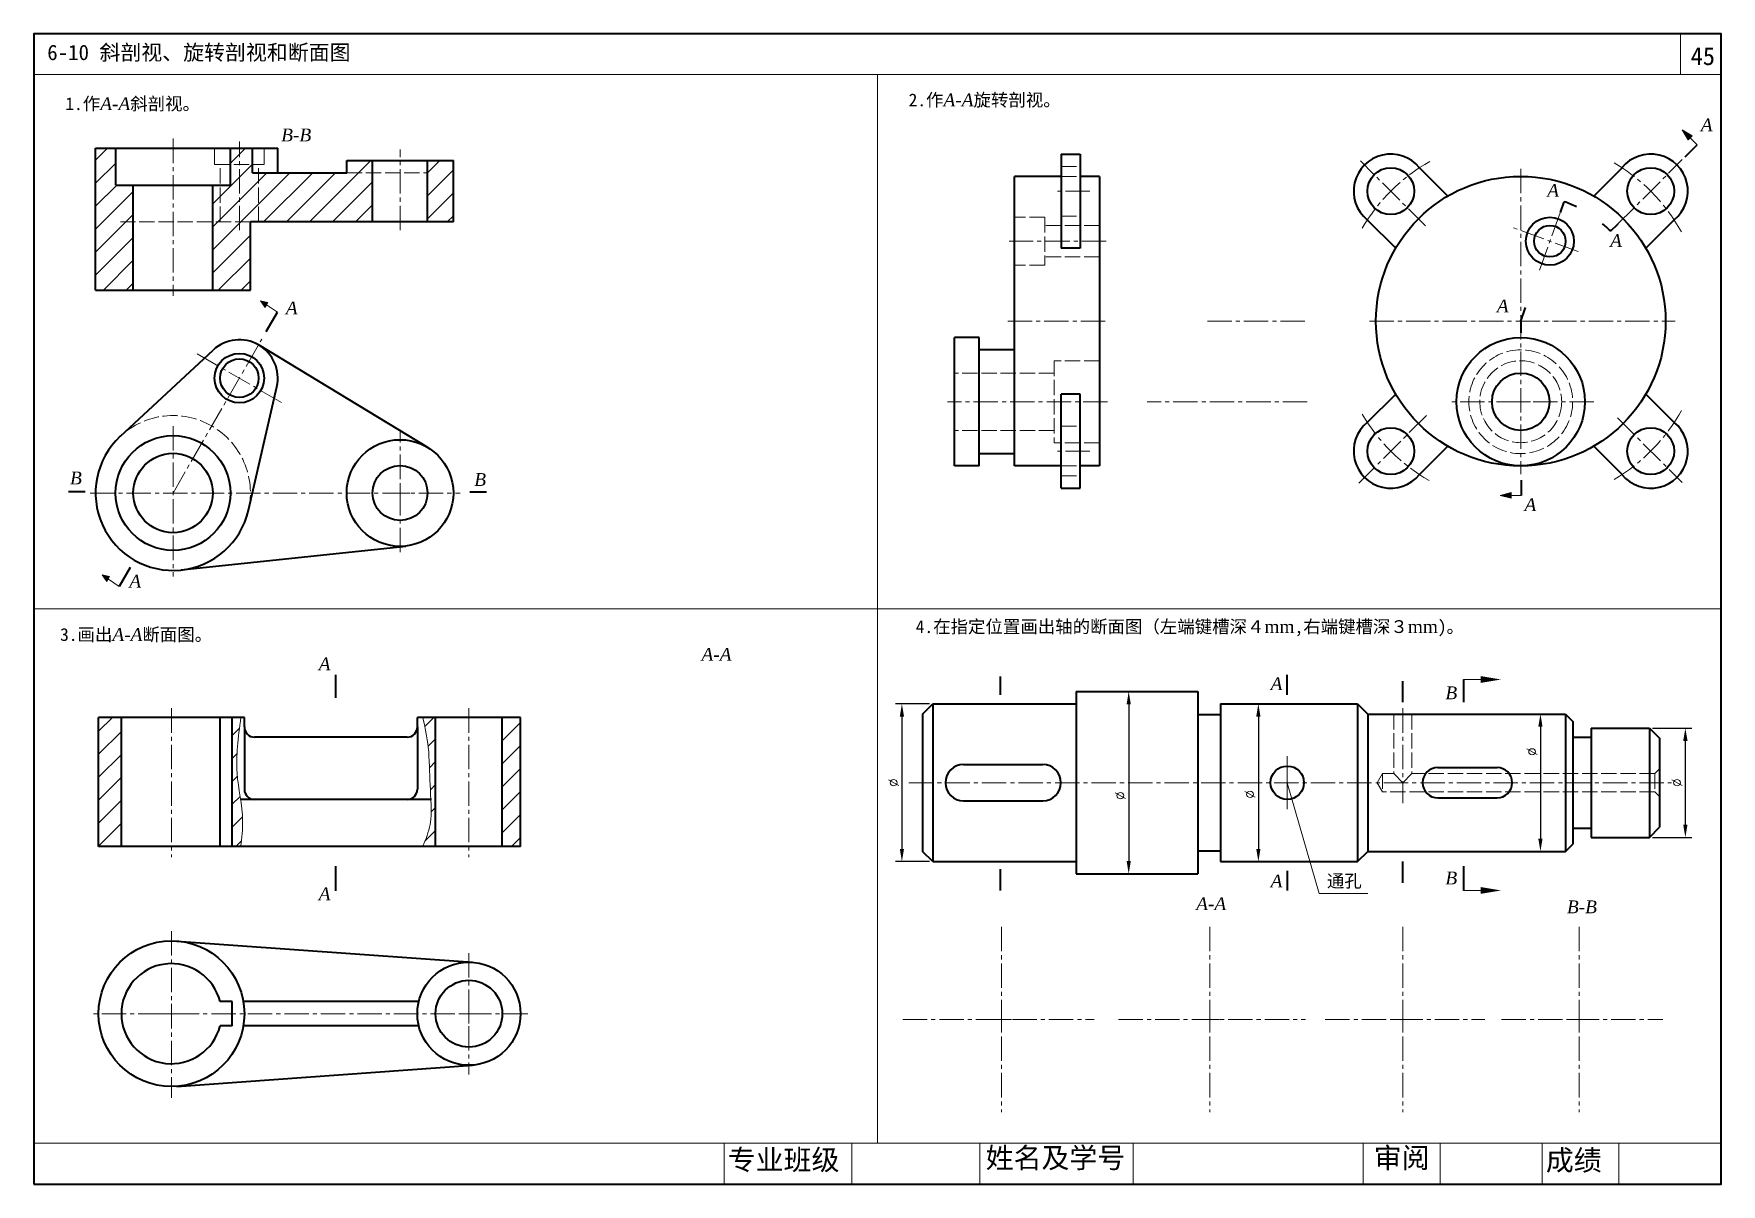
# Model space of a CAD drawing. Header units: millimetres. Extents: x 20 to 350, y 18 to 243.
import ezdxf

# ---------------------------------------------------------------- set-up
doc = ezdxf.new("R2010")
doc.units = ezdxf.units.MM
doc.header["$LTSCALE"] = 0.5
doc.linetypes.add('ACAD_ISO02W100', pattern=[15, 12, -3])
doc.linetypes.add('CENTER2', pattern=[28.575, 19.05, -3.175, 3.175, -3.175])
doc.layers.get('0').update_dxf_attribs({"lineweight": 40})
doc.layers.get('Defpoints').update_dxf_attribs({"lineweight": 15})
for name, color, linetype, lineweight in [('Layer3', 7, 'ACAD_ISO02W100', 15), ('点画线', 7, 'CENTER2', 15), ('粗线', 7, 'Continuous', 40), ('细线', 7, 'Continuous', 13)]:
    doc.layers.add(name, color=color, linetype=linetype, lineweight=lineweight)
doc.styles.get("Standard").update_dxf_attribs({"font": 'SimSun.ttf', "height": 2.5})
doc.styles.add('style1', font='SIMFANG.TTF', dxfattribs={"height": 4})
doc.styles.add('style2', font='TIMESI.TTF', dxfattribs={"height": 2.5})
doc.styles.add('style3', font='txt.shx', dxfattribs={"height": 2})
doc.dimstyles.new('ISO-25', dxfattribs={"dimtxt": 2.5, "dimasz": 2.5, "dimexe": 1.25, "dimexo": 0.625, "dimtad": 1, "dimdec": 0, "dimtxsty": 'style3', "dimcen": 2.5, "dimadec": 0, "dimazin": 0, "dimtfac": 1, "dimtdec": 0, "dimtmove": 0, "dimatfit": 3, "dimfxl": 0, "dimarcsym": 0})
pattern_1 = [(45, (-66.8122, -95.5887), (-2.245064, 2.245064), [])]

# ---------------------------------------------------------------- blocks, each defined once
blk = doc.blocks.new('*D1')
at = {"layer": 'Defpoints', "color": 0}
for p in [(195.71, 112.44), (189.66, 81.57), (195.71, 81.57)]:
    blk.add_point(p, dxfattribs=at)
at = {"layer": '细线', "color": 0, "lineweight": -2}
for p, q in [((195.08, 112.44), (188.41, 112.44)), ((189.66, 109.94), (189.66, 84.07)), ((195.08, 81.57), (188.41, 81.57))]:
    blk.add_line(p, q, dxfattribs=at)
at = {"layer": '细线', "color": 0}
for points in [[(189.25, 109.94), (190.08, 109.94), (189.66, 112.44)], [(189.25, 84.07), (190.08, 84.07), (189.66, 81.57)]]:
    blk.add_solid(points, dxfattribs=at)
at = {"layer": '细线', "color": 0, "insert": (188.04, 97.01), "char_height": 2, "attachment_point": 5, "rotation": 90, "style": 'style3'}
blk.add_mtext('%%C', dxfattribs=at)
blk = doc.blocks.new('*D2')
at = {"layer": 'Defpoints', "color": 0}
for p in [(235.61, 114.82), (234.01, 79.2), (235.61, 79.2)]:
    blk.add_point(p, dxfattribs=at)
at = {"layer": '细线', "color": 0, "lineweight": -2}
for p, q in [((234.99, 114.82), (232.76, 114.82)), ((234.01, 112.32), (234.01, 81.7)), ((234.99, 79.2), (232.76, 79.2))]:
    blk.add_line(p, q, dxfattribs=at)
at = {"layer": '细线', "color": 0}
for points in [[(233.6, 112.32), (234.43, 112.32), (234.01, 114.82)], [(233.6, 81.7), (234.43, 81.7), (234.01, 79.2)]]:
    blk.add_solid(points, dxfattribs=at)
at = {"layer": '细线', "color": 0, "insert": (232.39, 94.47), "char_height": 2, "attachment_point": 5, "rotation": 90, "style": 'style3'}
blk.add_mtext('%%c', dxfattribs=at)
blk = doc.blocks.new('*D3')
at = {"layer": 'Defpoints', "color": 0}
for p in [(257.17, 112.44), (257.17, 81.57), (259.37, 81.57)]:
    blk.add_point(p, dxfattribs=at)
at = {"layer": '细线', "color": 0, "lineweight": -2}
for p, q in [((257.8, 112.44), (260.62, 112.44)), ((259.37, 109.94), (259.37, 84.07)), ((257.8, 81.57), (260.62, 81.57))]:
    blk.add_line(p, q, dxfattribs=at)
at = {"layer": '细线', "color": 0}
for points in [[(258.95, 109.94), (259.78, 109.94), (259.37, 112.44)], [(258.95, 84.07), (259.78, 84.07), (259.37, 81.57)]]:
    blk.add_solid(points, dxfattribs=at)
at = {"layer": '细线', "color": 0, "insert": (257.74, 94.72), "char_height": 2, "attachment_point": 5, "rotation": 90, "style": 'style3'}
blk.add_mtext('%%c', dxfattribs=at)
blk = doc.blocks.new('*D4')
at = {"layer": 'Defpoints', "color": 0}
for p in [(314.53, 110.44), (314.53, 83.57), (314.53, 83.57)]:
    blk.add_point(p, dxfattribs=at)
at = {"layer": '细线', "color": 0, "lineweight": -2}
for p, q in [((313.9, 110.44), (313.28, 110.44)), ((314.53, 107.94), (314.53, 86.07)), ((313.9, 83.57), (313.28, 83.57))]:
    blk.add_line(p, q, dxfattribs=at)
at = {"layer": '细线', "color": 0}
for points in [[(314.11, 107.94), (314.94, 107.94), (314.53, 110.44)], [(314.11, 86.07), (314.94, 86.07), (314.53, 83.57)]]:
    blk.add_solid(points, dxfattribs=at)
at = {"layer": '细线', "color": 0, "insert": (312.9, 103.05), "char_height": 2, "attachment_point": 5, "rotation": 90, "style": 'style3'}
blk.add_mtext('%%C', dxfattribs=at)
blk = doc.blocks.new('*D5')
at = {"layer": 'Defpoints', "color": 0}
for p in [(335.84, 107.69), (342.87, 107.69), (335.84, 86.32)]:
    blk.add_point(p, dxfattribs=at)
at = {"layer": '细线', "color": 0, "lineweight": -2}
for p, q in [((336.47, 107.69), (344.12, 107.69)), ((342.87, 88.82), (342.87, 105.19)), ((336.47, 86.32), (344.12, 86.32))]:
    blk.add_line(p, q, dxfattribs=at)
at = {"layer": '细线', "color": 0}
for points in [[(342.45, 105.19), (343.29, 105.19), (342.87, 107.69)], [(342.45, 88.82), (343.29, 88.82), (342.87, 86.32)]]:
    blk.add_solid(points, dxfattribs=at)
at = {"layer": '细线', "color": 0, "insert": (341.24, 97.01), "char_height": 2, "attachment_point": 5, "rotation": 90, "style": 'style3'}
blk.add_mtext('%%C', dxfattribs=at)

msp = doc.modelspace()

# ---------------------------------------------------------------- hatches: boundary and pattern name
at = {"layer": '细线'}
h = msp.add_hatch(color=256, dxfattribs=at)
h.paths.add_polyline_path([(344.17, 223.51), (342.25, 224.67), (343.8, 223.13)])
h.paths.add_polyline_path([(343.8, 223.13), (342.25, 224.67), (343.41, 222.74)])
for points in [[(343.8, 223.13), (342.25, 224.67), (343.41, 222.74)], [(308.81, 153.2), (306.63, 153.2), (308.81, 152.65)]]:
    msp.add_hatch(color=256, dxfattribs=at).paths.add_polyline_path(points)
h = msp.add_hatch(dxfattribs=at)
h.set_pattern_fill('ANSI31', color=256, style=0)
h.set_pattern_definition(pattern_1)
h.paths.add_polyline_path([(31.99, 193.31), (39.36, 193.31), (39.36, 213.88), (35.91, 213.88), (35.91, 221.09), (31.99, 221.09)])
h.paths.add_polyline_path([(54.89, 193.31), (62.26, 193.31), (62.26, 206.67), (54.89, 206.67)])
h.paths.add_polyline_path([(54.89, 213.88), (54.89, 206.67), (56.33, 206.67), (56.33, 213.88)])
h.paths.add_polyline_path([(56.33, 206.67), (60.1, 206.67), (60.1, 217.89), (58.34, 217.89), (58.34, 213.88), (56.33, 213.88)])
h.paths.add_polyline_path([(60.1, 221.09), (58.34, 221.09), (58.34, 217.89), (60.1, 217.89)])
h.paths.add_polyline_path([(60.1, 221.09), (60.1, 217.89), (62.65, 217.89), (62.65, 221.09)])
h.paths.add_polyline_path([(60.1, 206.67), (62.26, 206.67), (63.86, 206.67), (63.86, 216.28), (62.65, 216.28), (62.65, 217.89), (60.1, 217.89)])
h.paths.add_polyline_path([(63.86, 206.67), (86.15, 206.67), (86.15, 216.28), (81.09, 216.28), (63.86, 216.28)])
h.paths.add_polyline_path([(86.15, 216.28), (86.15, 218.69), (81.09, 218.69), (81.09, 216.28)])
h.paths.add_polyline_path([(96.89, 206.67), (101.96, 206.67), (101.96, 218.69), (96.89, 218.69)])
h = msp.add_hatch(color=256, dxfattribs=at)
h.paths.add_polyline_path([(64.22, 191.27), (65.12, 189.97), (65.4, 190.46)])
h.paths.add_polyline_path([(65.67, 190.93), (64.22, 191.27), (65.4, 190.46)])
h = msp.add_hatch(color=256, dxfattribs=at)
h.paths.add_polyline_path([(308.81, 153.74), (306.63, 153.2), (308.81, 153.2)])
h.paths.add_polyline_path([(308.81, 153.2), (306.63, 153.2), (308.81, 152.65)])
h = msp.add_hatch(color=256, dxfattribs=at)
h.paths.add_polyline_path([(33.27, 137.67), (34.18, 136.38), (34.46, 136.86)])
h.paths.add_polyline_path([(34.73, 137.34), (33.27, 137.67), (34.46, 136.86)])
h = msp.add_hatch(dxfattribs=at)
h.set_pattern_fill('ANSI31', color=256, style=0)
h.set_pattern_definition(pattern_1)
h.paths.add_polyline_path([(37.03, 109.77), (32.57, 109.77), (32.57, 84.51), (37.03, 84.51)])
edge = h.paths.add_edge_path()
edge.add_spline(control_points=[(60.34, 93.72), (60.08, 95.45), (59.19, 100.57), (59.86, 105.72), (60.4, 109.77)], knot_values=[0.354515, 0.354515, 0.354515, 0.354515, 5.572066, 15.830531, 15.830531, 15.830531, 15.830531], degree=3, periodic=0)
edge.add_line((60.4, 109.77), (58.69, 109.77))
edge.add_line((58.69, 109.77), (58.69, 84.51))
edge.add_line((58.69, 84.51), (60.34, 84.51))
edge.add_spline(control_points=[(60.34, 84.51), (60.57, 86.2), (60.92, 89.27), (60.54, 92.34), (60.34, 93.72)], knot_values=[15.830531, 15.830531, 15.830531, 15.830531, 20.914518, 25.091375, 25.091375, 25.091375, 25.091375], degree=3, periodic=0)
edge = h.paths.add_edge_path()
edge.add_line((98.47, 109.77), (95.97, 109.77))
edge.add_spline(control_points=[(95.97, 109.77), (96.39, 107.83), (97.33, 103.48), (97.25, 98.12), (97.51, 94.67), (97.56, 93.72)], knot_values=[0.084102, 0.084102, 0.084102, 0.084102, 6.019774, 13.386736, 16.203221, 16.203221, 16.203221, 16.203221], degree=3, periodic=0)
edge.add_spline(control_points=[(97.56, 93.72), (97.65, 92.07), (97.7, 88.89), (96.58, 85.93), (95.93, 84.51)], knot_values=[16.203221, 16.203221, 16.203221, 16.203221, 21.103861, 25.731641, 25.731641, 25.731641, 25.731641], degree=3, periodic=0)
edge.add_line((95.93, 84.51), (98.47, 84.51))
edge.add_line((98.47, 84.51), (98.47, 109.77))
h.paths.add_polyline_path([(115.09, 109.77), (111.52, 109.77), (111.52, 84.51), (115.09, 84.51)])

# ---------------------------------------------------------------- linework, layer by layer
msp.add_lwpolyline([(19.89, 18.48), (349.89, 18.48), (349.89, 243.48), (19.89, 243.48)], close=True)
at = {"layer": 'Layer3', "ltscale": 0.5}
for p, q in [((55.26, 217.89), (55.26, 221.09)), ((55.26, 217.89), (64.93, 217.89)), ((56.33, 206.67), (56.33, 217.89)), ((63.86, 206.67), (63.86, 217.89)), ((64.93, 217.89), (64.93, 221.09)), ((81.09, 216.28), (96.89, 216.28)), ((220.79, 217.54), (224.53, 217.54)), ((220.79, 215.58), (224.53, 215.58)), ((62.26, 206.67), (36.82, 206.67)), ((217.58, 207.59), (211.7, 207.59)), ((217.58, 207.59), (217.58, 198.22)), ((228.28, 205.99), (217.58, 205.99)), ((220.79, 207.83), (224.53, 207.83)), ((217.58, 198.22), (211.7, 198.22)), ((228.28, 199.82), (217.58, 199.82)), ((228.28, 179.52), (219.45, 179.52)), ((219.45, 179.52), (219.45, 163.49)), ((219.45, 177.12), (199.93, 177.12)), ((219.45, 165.9), (199.93, 165.9)), ((220.79, 166.7), (224.53, 166.7)), ((228.28, 163.49), (219.45, 163.49)), ((220.79, 158.95), (224.53, 158.95)), ((220.79, 156.99), (224.53, 156.99)), ((285.84, 110.44), (285.84, 98.79)), ((289.4, 110.44), (289.4, 98.79)), ((336.91, 98.79), (337.84, 99.72)), ((283.65, 98.79), (282.62, 97.01)), ((282.62, 97.01), (283.65, 95.23)), ((283.65, 98.79), (283.65, 95.23)), ((285.84, 98.79), (283.65, 98.79)), ((285.84, 98.79), (287.62, 97.01)), ((287.62, 97.01), (289.4, 98.79)), ((336.91, 98.79), (289.4, 98.79)), ((336.91, 98.79), (336.91, 95.23)), ((336.91, 95.23), (283.65, 95.23)), ((336.91, 95.23), (337.84, 94.3))]:
    msp.add_line(p, q, dxfattribs=at)
for radius in [10.15, 8.01]:
    msp.add_circle((310.68, 171.51), radius, dxfattribs=at)
msp.add_arc((47.12, 153.66), 15.14, 347.1082, 132.8918, dxfattribs=at)
at = {"layer": '点画线', "ltscale": 0.5}
for p, q in [((47.12, 222.96), (47.12, 192.24)), ((60.1, 205.07), (60.1, 222.43)), ((91.52, 205.07), (91.52, 220.83)), ((292.07, 205.88), (279.33, 218.61)), ((329.5, 206.09), (342.26, 218.85)), ((310.68, 217.04), (310.68, 157.35)), ((226.41, 212.69), (219.72, 212.69)), ((314.32, 197.27), (318.56, 208.93)), ((321.91, 200.89), (309.01, 205.59)), ((229.62, 202.91), (210.63, 202.91)), ((210.36, 187.27), (229.62, 187.27)), ((249.4, 187.27), (268.66, 187.27)), ((281.11, 187.27), (340.87, 187.27)), ((47.12, 153.66), (64.51, 183.77)), ((68.36, 171.35), (51.81, 180.91)), ((229.88, 171.51), (198.59, 171.51)), ((268.92, 171.51), (237.63, 171.51)), ((292.25, 168.83), (278.99, 155.58)), ((325, 171.51), (296.5, 171.51)), ((329.59, 168.36), (342.22, 155.72)), ((47.12, 166.75), (47.12, 137.36)), ((91.52, 142.11), (91.52, 165.68)), ((226.41, 161.85), (219.72, 161.85)), ((30.91, 153.66), (103.29, 153.66)), ((46.82, 111.55), (46.82, 82.43)), ((104.99, 111.55), (104.99, 82.43)), ((287.62, 111.55), (287.62, 93.02)), ((265.03, 102.17), (265.03, 91.84)), ((191.03, 97.01), (340.18, 97.01)), ((46.82, 67.97), (46.82, 35.39)), ((209.16, 68.81), (209.16, 32.6)), ((249.88, 68.81), (249.88, 32.6)), ((287.62, 68.81), (287.62, 32.6)), ((322.09, 68.81), (322.09, 32.6)), ((104.99, 63.7), (104.99, 39.96)), ((116.53, 51.83), (31.09, 51.83)), ((189.84, 50.71), (227.29, 50.71)), ((232.04, 50.71), (268.6, 50.71)), ((272.46, 50.71), (303.67, 50.71)), ((306.94, 50.71), (338.44, 50.71))]:
    msp.add_line(p, q, dxfattribs=at)
for start, end in [(119.617, 149.6523), (29.0491, 60.5168), (210.4227, 240.1003), (300.5165, 331.1277)]:
    msp.add_arc((310.68, 187.27), 35.95, start, end, dxfattribs=at)
at = {"layer": '粗线'}
for p, q in [((342.82, 219.4), (345.17, 221.76)), ((31.99, 221.09), (67.6, 221.09)), ((31.99, 193.31), (31.99, 221.09)), ((35.91, 213.88), (35.91, 221.09)), ((58.34, 213.88), (58.34, 221.09)), ((62.65, 216.28), (62.65, 221.09)), ((67.6, 216.28), (67.6, 221.09)), ((81.09, 218.69), (101.96, 218.69)), ((81.09, 216.28), (81.09, 218.69)), ((86.15, 206.67), (86.15, 218.69)), ((96.89, 206.67), (96.89, 218.69)), ((101.96, 206.67), (101.96, 218.69)), ((220.79, 219.94), (224.53, 219.94)), ((220.79, 219.94), (220.79, 201.53)), ((224.53, 219.94), (224.53, 201.53)), ((62.65, 216.28), (81.09, 216.28)), ((211.7, 158.95), (211.7, 215.58)), ((220.79, 215.58), (211.7, 215.58)), ((228.28, 215.58), (224.53, 215.58)), ((228.28, 215.58), (228.28, 158.95)), ((290.88, 217.27), (296.41, 211.72)), ((330.48, 217.27), (324.95, 211.72)), ((35.91, 213.88), (58.34, 213.88)), ((39.36, 193.31), (39.36, 213.88)), ((54.89, 193.31), (54.89, 213.88)), ((318.42, 208.53), (319.18, 210.63)), ((101.96, 206.67), (62.26, 206.67)), ((62.26, 193.31), (62.26, 206.67)), ((280.67, 207.06), (286.22, 201.53)), ((328.26, 204.85), (329.72, 206.31)), ((340.68, 207.06), (335.14, 201.53)), ((224.53, 201.53), (220.79, 201.53)), ((31.99, 193.31), (62.26, 193.31)), ((65.36, 185.24), (67.53, 189)), ((310.68, 187.27), (311.64, 189.92)), ((310.68, 187.27), (310.68, 184.96)), ((36.82, 164.75), (54.99, 181.62)), ((96.93, 162.58), (63.99, 182.54)), ((199.93, 158.95), (199.93, 184.06)), ((204.74, 184.06), (199.93, 184.06)), ((204.74, 158.95), (204.74, 184.06)), ((211.7, 181.66), (204.74, 181.66)), ((61.88, 150.28), (67.41, 174.45)), ((220.79, 154.59), (220.79, 173)), ((224.53, 173), (220.79, 173)), ((224.53, 154.59), (224.53, 173)), ((280.67, 167.47), (286.22, 173)), ((340.68, 167.47), (335.14, 173)), ((290.88, 157.26), (296.41, 162.81)), ((330.48, 157.26), (324.95, 162.81)), ((204.74, 158.95), (199.93, 158.95)), ((211.7, 161.35), (204.74, 161.35)), ((220.79, 158.95), (211.7, 158.95)), ((228.28, 158.95), (224.53, 158.95)), ((310.75, 156.14), (310.75, 153.2)), ((29.95, 153.87), (26.68, 153.87)), ((105.14, 153.87), (108.4, 153.87)), ((220.79, 154.59), (224.53, 154.59)), ((48.73, 138.61), (92.63, 143.28)), ((38.72, 139.11), (36.58, 135.4)), ((78.88, 118.09), (78.88, 113.63)), ((208.86, 117.78), (208.86, 114.22)), ((265.03, 114.22), (265.03, 118.08)), ((287.62, 112.74), (287.62, 116.89)), ((299.51, 117.19), (299.51, 112.74)), ((193.71, 110.44), (195.71, 112.44)), ((195.71, 112.44), (223.72, 112.44)), ((195.71, 112.44), (195.71, 81.57)), ((223.72, 114.82), (223.72, 79.2)), ((223.72, 114.82), (247.5, 114.82)), ((247.5, 114.82), (247.5, 79.2)), ((251.96, 112.44), (251.96, 81.57)), ((251.96, 112.44), (278.78, 112.44)), ((278.78, 112.44), (280.78, 110.44)), ((278.78, 112.44), (278.78, 81.57)), ((32.57, 84.51), (32.57, 109.77)), ((61.07, 109.77), (32.57, 109.77)), ((37.03, 84.51), (37.03, 109.77)), ((56.32, 84.51), (56.32, 109.77)), ((58.69, 84.51), (58.69, 109.77)), ((61.07, 107.91), (61.07, 109.77)), ((115.09, 109.77), (94.9, 109.77)), ((94.9, 107.91), (94.9, 109.77)), ((98.47, 84.51), (98.47, 109.77)), ((111.52, 84.51), (111.52, 109.77)), ((115.09, 84.51), (115.09, 109.77)), ((193.71, 110.44), (193.71, 83.57)), ((247.5, 110.36), (251.96, 110.36)), ((280.78, 110.44), (280.78, 83.57)), ((280.78, 110.44), (319.4, 110.44)), ((319.4, 110.44), (320.9, 108.94)), ((319.4, 110.44), (319.4, 83.57)), ((320.9, 85.07), (320.9, 108.94)), ((61.07, 107.91), (61.07, 95.72)), ((92.9, 105.91), (63.07, 105.91)), ((94.9, 107.91), (94.9, 95.72)), ((320.9, 105.91), (324.47, 105.91)), ((324.47, 107.69), (324.47, 86.32)), ((324.47, 107.69), (335.84, 107.69)), ((335.84, 107.69), (337.84, 105.69)), ((335.84, 107.69), (335.84, 86.32)), ((337.84, 105.69), (337.84, 88.32)), ((201.73, 100.57), (217.19, 100.57)), ((294.45, 99.98), (306.04, 99.98)), ((97.69, 93.72), (60.34, 93.72)), ((201.73, 93.45), (217.19, 93.45)), ((294.45, 94.04), (306.04, 94.04)), ((320.9, 88.1), (324.47, 88.1)), ((324.47, 86.32), (335.84, 86.32)), ((335.84, 86.32), (337.84, 88.32)), ((115.09, 84.51), (32.57, 84.51)), ((195.71, 81.57), (193.71, 83.57)), ((247.5, 83.65), (251.96, 83.65)), ((278.78, 81.57), (280.78, 83.57)), ((280.78, 83.57), (319.4, 83.57)), ((319.4, 83.57), (320.9, 85.07)), ((78.88, 80.65), (78.88, 75.89)), ((195.71, 81.57), (223.72, 81.57)), ((208.86, 80.09), (208.86, 75.93)), ((251.96, 81.57), (278.78, 81.57)), ((265.03, 79.79), (265.03, 75.93)), ((287.62, 77.42), (287.62, 81.57)), ((299.51, 80.68), (299.51, 75.93)), ((223.72, 79.2), (247.5, 79.2)), ((47.84, 66.04), (105.72, 61.9)), ((58.69, 54.21), (56.32, 54.21)), ((58.69, 49.45), (58.69, 54.21)), ((95.19, 54.21), (60.87, 54.21)), ((58.69, 49.45), (56.32, 49.45)), ((95.19, 49.45), (60.87, 49.45)), ((47.84, 37.62), (105.72, 41.76))]:
    msp.add_line(p, q, dxfattribs=at)
for centre, radius in [((285.26, 212.69), 4.58), ((310.68, 187.27), 28.32), ((336.1, 212.69), 4.58), ((316.37, 202.91), 4.69), ((316.37, 202.91), 3.09), ((310.68, 171.51), 12.55), ((60.1, 176.12), 4.84), ((60.1, 176.12), 3.77), ((310.68, 171.51), 5.61), ((285.26, 161.85), 4.58), ((336.1, 161.85), 4.58), ((47.12, 153.66), 11.22), ((91.52, 153.66), 10.43), ((47.12, 153.66), 7.77), ((91.52, 153.66), 5.37), ((265.03, 97.01), 3.26), ((46.82, 51.83), 14.25), ((104.99, 51.83), 10.09), ((104.99, 51.83), 6.53)]:
    msp.add_circle(centre, radius, dxfattribs=at)
for centre, radius, start, end in [((285.26, 212.69), 7.26, 39.2082, 230.7918), ((336.1, 212.69), 7.26, 309.2082, 140.7918), ((310.68, 187.27), 24.86, 63.9829, 70), ((310.68, 187.27), 24.86, 45, 49.9012), ((60.1, 176.12), 7.51, 347.1082, 132.8918), ((285.26, 161.85), 7.26, 129.2082, 320.7918), ((336.1, 161.85), 7.26, 219.2082, 50.7918), ((47.12, 153.66), 15.14, 132.8918, 347.1082), ((63.07, 107.91), 2, 180, 270), ((92.9, 107.91), 2, 270, 360), ((201.73, 97.01), 3.56, 90, 270), ((217.19, 97.01), 3.56, 270, 90), ((294.45, 97.01), 2.97, 90, 270), ((306.04, 97.01), 2.97, 270, 90), ((63.07, 95.72), 2, 180, 270), ((92.9, 95.72), 2, 270, 360), ((46.82, 51.83), 9.79, 14.0479, 345.9521)]:
    msp.add_arc(centre, radius, start, end, dxfattribs=at)
at = {"layer": '细线'}
for p, q in [((341.89, 235.48), (341.89, 243.48)), ((19.89, 235.48), (349.89, 235.48)), ((184.89, 235.48), (184.89, 26.48)), ((345.17, 221.76), (342.25, 224.67)), ((343.41, 222.74), (342.25, 224.67)), ((342.25, 224.67), (344.17, 223.51)), ((344.17, 223.51), (343.41, 222.74)), ((64.22, 191.27), (65.12, 189.97)), ((67.53, 189), (64.22, 191.27)), ((65.67, 190.93), (64.22, 191.27)), ((65.12, 189.97), (65.67, 190.93)), ((310.68, 173.43), (310.68, 169.58)), ((308.75, 171.51), (312.6, 171.51)), ((91.52, 155.58), (91.52, 151.73)), ((89.6, 153.66), (93.45, 153.66)), ((306.63, 153.2), (308.81, 153.74)), ((310.75, 153.2), (306.63, 153.2)), ((308.81, 152.65), (306.63, 153.2)), ((308.81, 153.74), (308.81, 152.65)), ((36.58, 135.4), (33.27, 137.67)), ((33.27, 137.67), (34.18, 136.38)), ((34.73, 137.34), (33.27, 137.67)), ((34.18, 136.38), (34.73, 137.34)), ((19.89, 130.98), (349.89, 130.98)), ((299.51, 117.19), (302.81, 117.19)), ((263.11, 97.01), (266.96, 97.01)), ((265.03, 98.93), (265.03, 95.08)), ((265.03, 97.01), (271.27, 75.34)), ((299.51, 75.93), (302.81, 75.93)), ((271.27, 75.34), (280.78, 75.34)), ((46.82, 53.75), (46.82, 49.91)), ((104.99, 53.75), (104.99, 49.91)), ((44.9, 51.83), (48.74, 51.83)), ((103.07, 51.83), (106.92, 51.83)), ((207.24, 50.71), (211.08, 50.71)), ((209.16, 52.63), (209.16, 48.78)), ((247.95, 50.71), (251.8, 50.71)), ((249.88, 52.63), (249.88, 48.78)), ((285.69, 50.71), (289.54, 50.71)), ((287.62, 52.63), (287.62, 48.78)), ((320.17, 50.71), (324.02, 50.71)), ((322.09, 52.63), (322.09, 48.78)), ((19.89, 26.48), (349.89, 26.48)), ((154.89, 18.48), (154.89, 26.48)), ((179.89, 18.48), (179.89, 26.48)), ((204.89, 18.48), (204.89, 26.48)), ((234.89, 18.48), (234.89, 26.48)), ((279.89, 18.48), (279.89, 26.48)), ((294.89, 18.48), (294.89, 26.48)), ((314.89, 18.48), (314.89, 26.48)), ((329.89, 18.48), (329.89, 26.48))]:
    msp.add_line(p, q, dxfattribs=at)
for points, knots in [([(60.4, 109.77), (59.86, 105.72), (59, 99.18), (61.12, 91.01), (60.57, 86.2), (60.34, 84.51)], [0.354515, 0.354515, 0.354515, 0.354515, 10.612981, 20.007388, 25.091375, 25.091375, 25.091375, 25.091375]), ([(95.95, 109.85), (96.38, 107.88), (97.33, 103.5), (97.22, 96.49), (98.02, 89.76), (96.58, 85.93), (95.93, 84.51)], [0, 0, 0, 0, 6.019774, 13.386736, 21.103861, 25.731641, 25.731641, 25.731641, 25.731641])]:
    msp.add_open_spline(points, degree=3, knots=knots, dxfattribs=at)
for points in [[(302.81, 117.86), (302.81, 116.52), (306.81, 117.19)], [(302.81, 76.6), (302.81, 75.27), (306.81, 75.93)]]:
    msp.add_solid(points, dxfattribs=at)

# ---------------------------------------------------------------- texts
at = {"layer": '细线', "style": 'style2'}
for s, p in [('B-B', (68.28, 222.43)), ('A', (345.88, 224.39)), ('A', (315.85, 211.6)), ('A', (328.15, 201.77)), ('A', (306, 188.98)), ('A', (69.18, 188.59)), ('B', (26.98, 155.35)), ('B', (106.03, 155.05)), ('A', (311.41, 150.13)), ('A', (38.57, 135.17)), ('A-A', (150.47, 120.86)), ('A', (75.61, 118.98)), ('A', (261.76, 115.11)), ('B', (295.94, 113.33)), ('B', (295.94, 77.12)), ('A', (75.61, 74.01)), ('A', (261.76, 76.53)), ('A-A', (247.2, 72.08)), ('B-B', (319.71, 71.48))]:
    msp.add_text(s, height=2.5, dxfattribs=at).set_placement(p)
at = {"layer": '细线'}
msp.add_text('通孔', height=2.5, dxfattribs=at).set_placement((272.76, 76.53))
at = {"layer": '细线', "attachment_point": 1}
for s, insert, char_height, width in [('{\\fSimHei|b0|i0|c134|p2;6-10 斜剖视、旋转剖视和断面图}', (22.53, 241.32), 3, 63.6526), ('45', (343.9, 240.85), 3.5, 7.9671)]:
    msp.add_mtext(s, dxfattribs=dict(at, insert=insert, char_height=char_height, width=width))
for s, insert, char_height, width, style in [('{\\f宋体|b0|i0|c134|p2;1.作}A-A{\\f宋体|b0|i0|c134|p2;斜剖视。}', (26.07, 231.04), 2.5, 34.2671, 'style2'), ('{\\f宋体|b0|i0|c134|p2;2.作}A-A{\\f宋体|b0|i0|c134|p18;旋转\\f宋体|b0|i0|c134|p2;剖视。}', (190.98, 231.78), 2.5, 37.3358, 'style2'), ('{\\f宋体|b0|i0|c134|p2;4.在指定位置画出轴的断面图（左端键槽深４\\fTimes New Roman|b0|i0|c0|p18;mm\\f宋体|b0|i0|c134|p2;,右端键槽深３\\fTimes New Roman|b0|i0|c0|p18;mm\\f宋体|b0|i0|c134|p2;)。}', (192.37, 128.78), 2.5, 117.9084, 'style2'), ('{\\f宋体|b0|i0|c134|p2;3.画出}A-A{\\f宋体|b0|i0|c134|p2;断面图。}', (25.04, 127.23), 2.5, 39.893, 'style2'), ('专业班级', (155.62, 25.26), 4, 23.3701, 'style1'), ('姓名及学号', (206.05, 25.65), 4, 29.8443, 'style1'), ('审阅', (281.95, 25.65), 4, 13.7378, 'style1'), ('成绩', (315.59, 25.18), 4, 13.2641, 'style1')]:
    msp.add_mtext(s, dxfattribs=dict(at, insert=insert, char_height=char_height, width=width, style=style))

# ---------------------------------------------------------------- dimensions: what is measured, and where the dimension line sits
at = {"layer": '细线'}
for base, p1, p2, picture, middle in [((189.66, 81.57), (195.71, 112.44), (195.71, 81.57), '*D1', (188.04, 97.01)), ((342.87, 107.69), (335.84, 86.32), (335.84, 107.69), '*D5', (341.24, 97.01))]:
    dim = msp.add_linear_dim(base=base, p1=p1, p2=p2, angle=90, text='%%C', dimstyle='ISO-25', dxfattribs=at)
    dim.commit()
    dim.dimension.update_dxf_attribs({"geometry": picture, "text_midpoint": middle})
for base, p1, p2, text, picture, middle in [((234.01, 79.2), (235.61, 114.82), (235.61, 79.2), '%%c', '*D2', (234.01, 94.47)), ((259.37, 81.57), (257.17, 112.44), (257.17, 81.57), '%%c', '*D3', (259.37, 94.72)), ((314.53, 83.57), (314.53, 110.44), (314.53, 83.57), '%%C', '*D4', (314.53, 103.05))]:
    dim = msp.add_linear_dim(base=base, p1=p1, p2=p2, angle=90, text=text, dimstyle='ISO-25', dxfattribs=at)
    dim.commit()
    dim.dimension.update_dxf_attribs({"geometry": picture, "text_midpoint": middle, "dimtype": 160})

doc.saveas('drawing.dxf')
